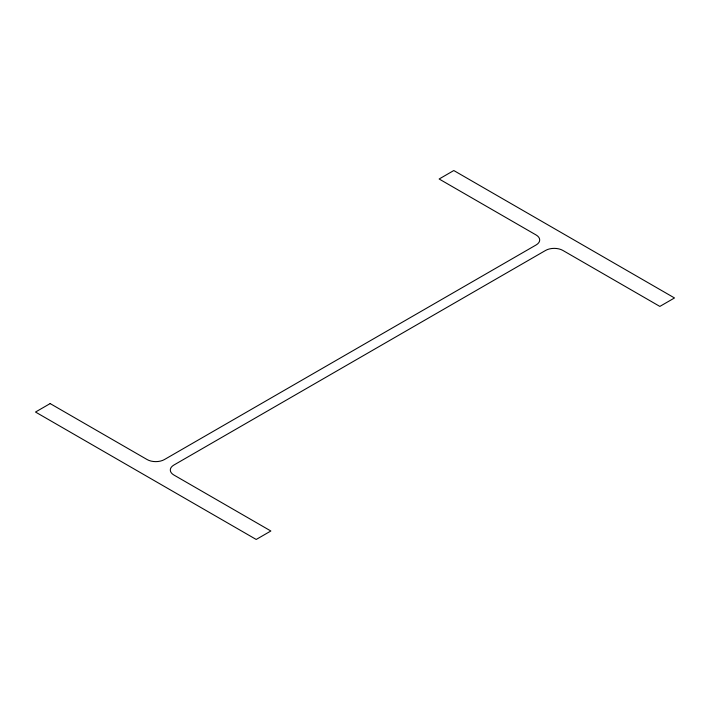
<?xml version="1.0" encoding="UTF-8"?>
<svg xmlns="http://www.w3.org/2000/svg" width="710" height="710" viewBox="0 0 710 710"><rect width="100%" height="100%" fill="white"/><g stroke="black" fill="none" stroke-linecap="round" stroke-linejoin="round"><path stroke-width="1.06" d="M50.153 403.582L35.5 412.04L256.204 539.458L270.856 531L173.87 475.008A12.194 7.038 0 0 1 173.87 465.05L545.617 250.426A12.194 7.038 0 0 1 562.852 250.426L659.847 306.418L674.5 297.96L453.796 170.542L439.144 179L536.13 234.992A12.194 7.038 0 0 1 536.13 244.95L164.383 459.574A12.194 7.038 0 0 1 147.148 459.574L50.153 403.582"/></g></svg>
